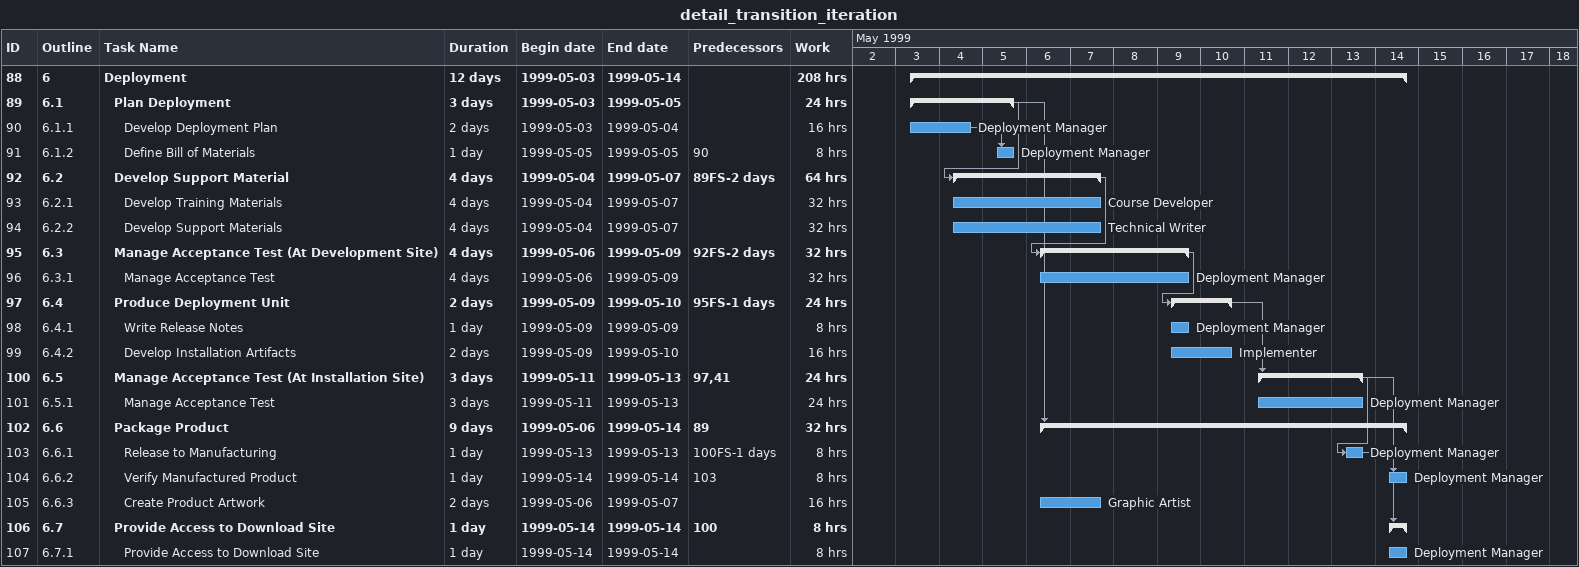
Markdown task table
detail_transition_iteration

| ID | WBS | Task | Duration | Start | Finish | Predecessors | Resources | Work (h) |
|---|---|---|---|---|---|---|---|---|
| 88 | 6 | **Deployment** | 12d | 1999-05-03 | 1999-05-14 |  |  | 208 |
| 89 | 6.1 | **Plan Deployment** | 3d | 1999-05-03 | 1999-05-05 |  |  | 24 |
| 90 | 6.1.1 | Develop Deployment Plan | 2d | 1999-05-03 | 1999-05-04 |  | Deployment Manager | 16 |
| 91 | 6.1.2 | Define Bill of Materials | 1d | 1999-05-05 | 1999-05-05 | 90 | Deployment Manager | 8 |
| 92 | 6.2 | **Develop Support Material** | 4d | 1999-05-04 | 1999-05-07 | 89FS-2d |  | 64 |
| 93 | 6.2.1 | Develop Training Materials | 4d | 1999-05-04 | 1999-05-07 |  | Course Developer | 32 |
| 94 | 6.2.2 | Develop Support Materials | 4d | 1999-05-04 | 1999-05-07 |  | Technical Writer | 32 |
| 95 | 6.3 | **Manage Acceptance Test (At Development Site)** | 4d | 1999-05-06 | 1999-05-09 | 92FS-2d |  | 32 |
| 96 | 6.3.1 | Manage Acceptance Test | 4d | 1999-05-06 | 1999-05-09 |  | Deployment Manager | 32 |
| 97 | 6.4 | **Produce Deployment Unit** | 2d | 1999-05-09 | 1999-05-10 | 95FS-1d |  | 24 |
| 98 | 6.4.1 | Write Release Notes | 1d | 1999-05-09 | 1999-05-09 |  | Deployment Manager | 8 |
| 99 | 6.4.2 | Develop Installation Artifacts | 2d | 1999-05-09 | 1999-05-10 |  | Implementer | 16 |
| 100 | 6.5 | **Manage Acceptance Test (At Installation Site)** | 3d | 1999-05-11 | 1999-05-13 | 97, 41 |  | 24 |
| 101 | 6.5.1 | Manage Acceptance Test | 3d | 1999-05-11 | 1999-05-13 |  | Deployment Manager | 24 |
| 102 | 6.6 | **Package Product** | 9d | 1999-05-06 | 1999-05-14 | 89 |  | 32 |
| 103 | 6.6.1 | Release to Manufacturing | 1d | 1999-05-13 | 1999-05-13 | 100FS-1d | Deployment Manager | 8 |
| 104 | 6.6.2 | Verify Manufactured Product | 1d | 1999-05-14 | 1999-05-14 | 103 | Deployment Manager | 8 |
| 105 | 6.6.3 | Create Product Artwork | 2d | 1999-05-06 | 1999-05-07 |  | Graphic Artist | 16 |
| 106 | 6.7 | **Provide Access to Download Site** | 1d | 1999-05-14 | 1999-05-14 | 100 |  | 8 |
| 107 | 6.7.1 | Provide Access to Download Site | 1d | 1999-05-14 | 1999-05-14 |  | Deployment Manager | 8 |
